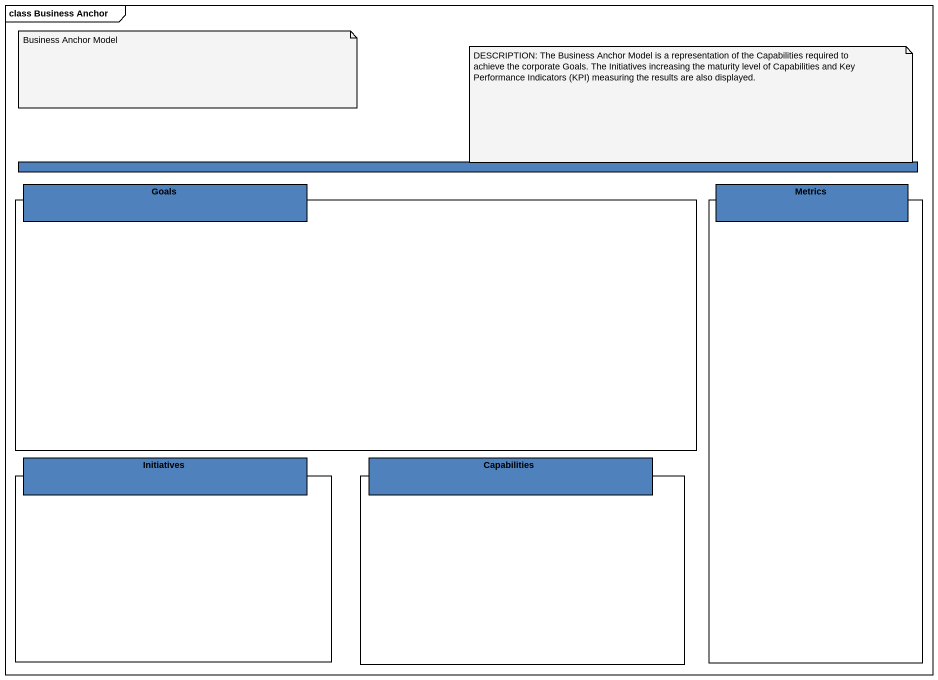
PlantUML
@startuml
mainframe class Business Anchor
rectangle " " as rectangle1 #4F81BD
rectangle Goals #4F81BD
rectangle Metrics #4F81BD
rectangle " " as rectangle2
rectangle " " as rectangle3
rectangle Initiatives #4F81BD
rectangle Capabilities #4F81BD
rectangle " " as rectangle4
rectangle " " as rectangle5
note as N1
  Business Anchor Model
end note
note as N2
  DESCRIPTION: The Business Anchor Model is a representation of the Capabilities required to achieve the corporate Goals. The Initiatives increasing the maturity level of Capabilities and Key Performance Indicators (KPI) measuring the results are also displayed.
end note
@enduml
